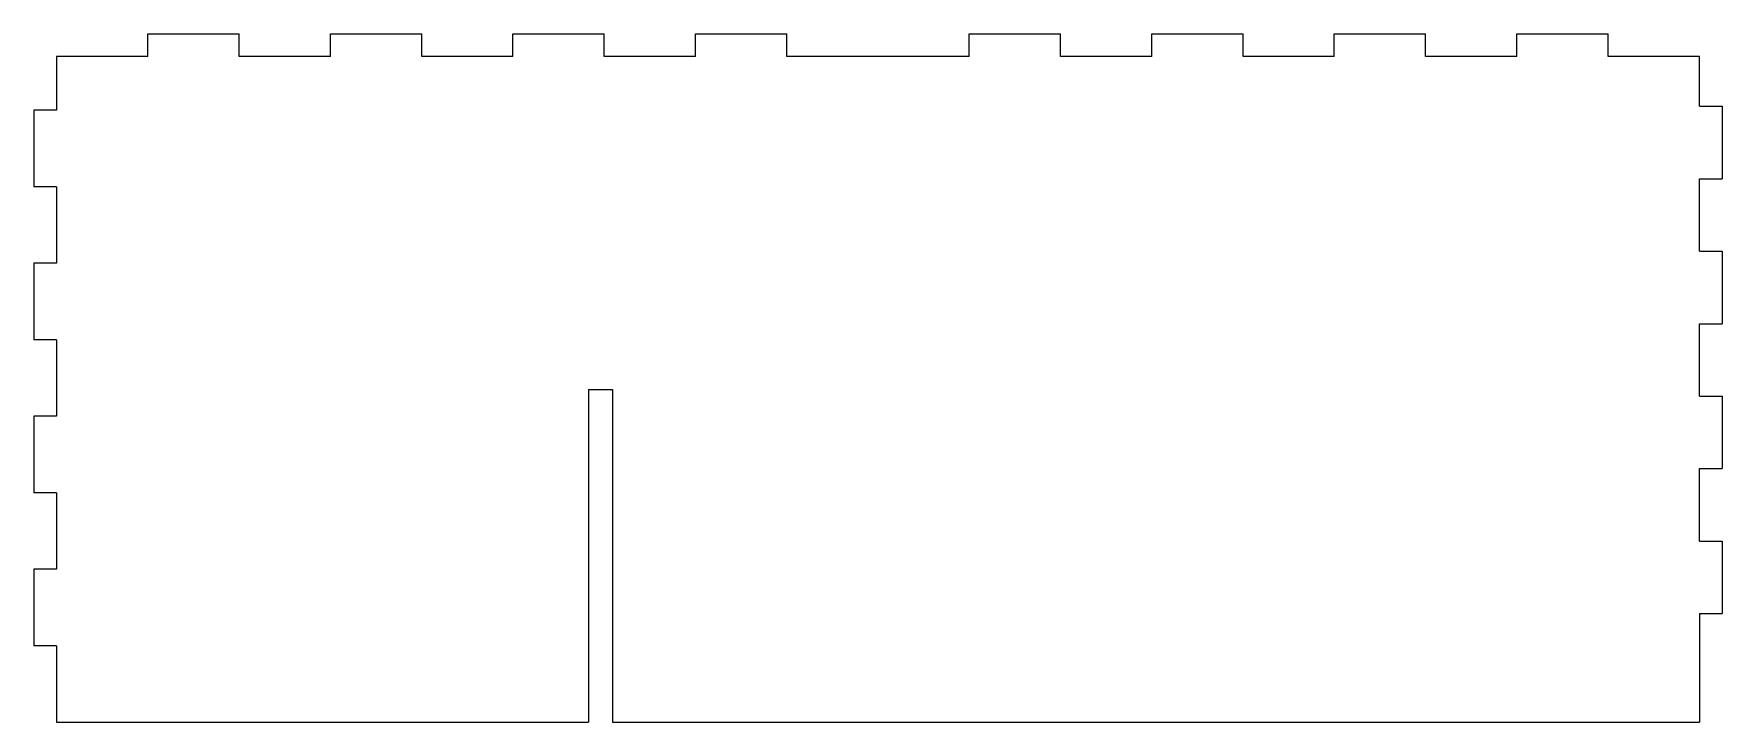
# Model space of a CAD drawing. Extents: x -159 to 159, y -251 to -121.
import ezdxf

# ---------------------------------------------------------------- set-up
doc = ezdxf.new("R2010")
doc.units = 0
doc.layers.add('VISIBLE', color=7, linetype='CONTINUOUS')

msp = doc.modelspace()

# ---------------------------------------------------------------- linework, layer by layer
at = {"layer": 'VISIBLE'}
for p, q in [((-137.16, -125.54), (-137.16, -121.24)), ((-137.16, -121.24), (-120.01, -121.24)), ((-120.01, -125.54), (-120.01, -121.24)), ((-102.87, -121.24), (-85.72, -121.24)), ((-102.87, -125.54), (-102.87, -121.24)), ((-85.72, -125.54), (-85.72, -121.24)), ((-68.58, -121.24), (-51.43, -121.24)), ((-68.58, -125.54), (-68.58, -121.24)), ((-51.43, -125.54), (-51.43, -121.24)), ((-34.29, -121.24), (-17.14, -121.24)), ((-34.29, -125.54), (-34.29, -121.24)), ((-17.14, -125.54), (-17.14, -121.24)), ((17.14, -121.24), (34.29, -121.24)), ((17.14, -125.54), (17.14, -121.24)), ((34.29, -125.54), (34.29, -121.24)), ((51.43, -121.24), (68.58, -121.24)), ((51.43, -125.54), (51.43, -121.24)), ((68.58, -125.54), (68.58, -121.24)), ((85.72, -121.24), (102.87, -121.24)), ((85.72, -125.54), (85.72, -121.24)), ((102.87, -125.54), (102.87, -121.24)), ((120.01, -121.24), (137.16, -121.24)), ((120.01, -125.54), (120.01, -121.24)), ((137.16, -125.54), (137.16, -121.24)), ((-137.16, -125.54), (-154.3, -125.54)), ((-154.3, -125.54), (-154.3, -135.61)), ((-102.87, -125.54), (-120.01, -125.54)), ((-68.58, -125.54), (-85.72, -125.54)), ((-34.29, -125.54), (-51.43, -125.54)), ((17.14, -125.54), (-17.14, -125.54)), ((51.43, -125.54), (34.29, -125.54)), ((85.72, -125.54), (68.58, -125.54)), ((120.01, -125.54), (102.87, -125.54)), ((154.3, -125.54), (137.16, -125.54)), ((154.3, -134.86), (154.3, -125.54)), ((-154.3, -135.61), (-158.6, -135.61)), ((-158.6, -135.61), (-158.6, -149.98)), ((154.3, -134.86), (158.6, -134.86)), ((158.6, -134.86), (158.6, -148.47)), ((154.3, -162.08), (154.3, -148.47)), ((154.3, -148.47), (158.6, -148.47)), ((-154.3, -149.98), (-158.6, -149.98)), ((-154.3, -149.98), (-154.3, -164.34)), ((-154.3, -164.34), (-158.6, -164.34)), ((-158.6, -164.34), (-158.6, -178.71)), ((154.3, -162.08), (158.6, -162.08)), ((158.6, -162.08), (158.6, -175.7)), ((154.3, -189.31), (154.3, -175.7)), ((154.3, -175.7), (158.6, -175.7)), ((-154.3, -178.71), (-158.6, -178.71)), ((-154.3, -178.71), (-154.3, -193.08)), ((-54.4, -188.04), (-54.4, -250.54)), ((-54.4, -188.04), (-49.9, -188.04)), ((-49.9, -188.04), (-49.9, -250.54)), ((154.3, -189.31), (158.6, -189.31)), ((158.6, -189.31), (158.6, -202.92)), ((-154.3, -193.08), (-158.6, -193.08)), ((-158.6, -193.08), (-158.6, -207.44)), ((154.3, -216.53), (154.3, -202.92)), ((154.3, -202.92), (158.6, -202.92)), ((-154.3, -207.44), (-158.6, -207.44)), ((-154.3, -207.44), (-154.3, -221.81)), ((154.3, -216.53), (158.6, -216.53)), ((158.6, -216.53), (158.6, -230.15)), ((-154.3, -221.81), (-158.6, -221.81)), ((-158.6, -221.81), (-158.6, -236.18)), ((154.3, -230.15), (154.3, -250.54)), ((154.3, -230.15), (158.6, -230.15)), ((-154.3, -236.18), (-158.6, -236.18)), ((-154.3, -236.18), (-154.3, -250.54)), ((-154.3, -250.54), (-54.4, -250.54)), ((-49.9, -250.54), (154.3, -250.54))]:
    msp.add_line(p, q, dxfattribs=at)

doc.saveas('drawing.dxf')
